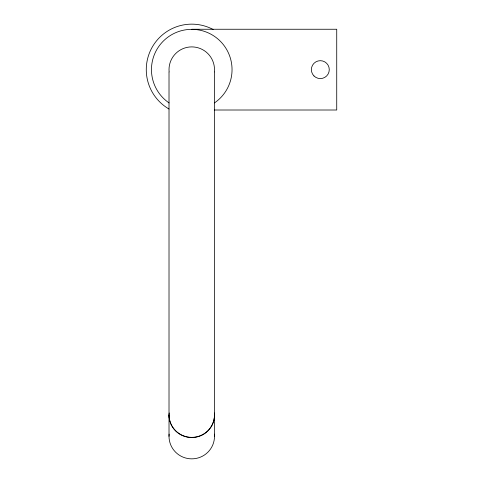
<?xml version="1.0" encoding="UTF-8"?>
<svg xmlns="http://www.w3.org/2000/svg" width="483" height="483" viewBox="0 0 483 483"><rect width="100%" height="100%" fill="white"/><g stroke="black" fill="none" stroke-linecap="round" stroke-linejoin="round"><path stroke-width="0.72" d="M191.757 29.252L336.729 29.252L336.729 110.009L214.289 110.009M214.494 72.039L214.494 412.416M214.494 415.024L214.494 436.33M169.014 72.039L169.014 412.416M169.014 415.024L169.014 436.33M214.386 434.126A22.743 22.52 0 0 1 191.757 458.85A22.743 22.52 0 0 1 169.122 434.126M169.122 71.87A22.743 22.743 0 0 1 191.757 46.893A22.743 22.743 0 0 1 214.386 71.87M169.068 102.927A40.288 40.288 0 0 1 161.545 42.975A40.288 40.288 0 0 1 221.963 42.975A40.288 40.288 0 0 1 214.44 102.927M169.014 109.019A45.48 45.48 0 0 1 152 47.533A45.48 45.48 0 0 1 213.202 29.523M313.992 75.964A8.954 8.954 0 0 0 328.971 71.949A8.954 8.954 0 0 0 318.001 60.985A8.954 8.954 0 0 0 313.992 75.964M191.757 437.544A22.743 22.52 0 0 0 214.386 412.82A22.731 22.363 0 0 1 191.757 437.369A22.731 22.363 0 0 1 169.128 412.802A22.743 22.52 0 0 0 191.757 437.544"/></g></svg>
